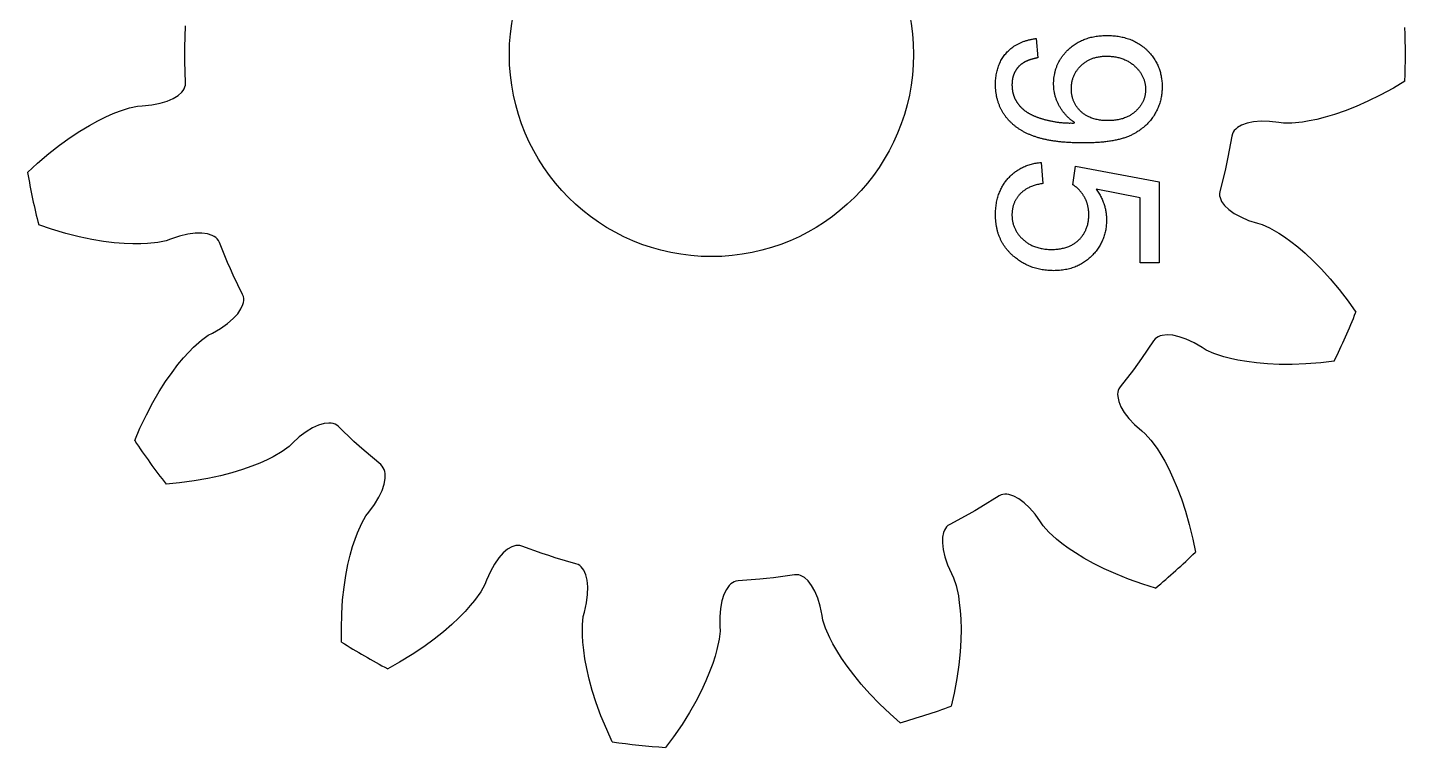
# Model space of a CAD drawing. Header units: millimetres. Extents: x 10 to 192, y -91 to 170.
# Drawn here: x 164.12 to 181, y 67.52 to 76.33 of the extents above; entities that cross this region are included whole.
import ezdxf

# ---------------------------------------------------------------- set-up
doc = ezdxf.new("R2010")
doc.units = ezdxf.units.MM
doc.layers.add('Sketch plane 01', color=7, linetype='Continuous')

msp = doc.modelspace()

# ---------------------------------------------------------------- linework, layer by layer
at = {"layer": 'Sketch plane 01'}
for p, q in [((166.051, 76.084), (166.059, 76.348)), ((166.051, 76.084), (166.059, 76.348)), ((176.476, 76.194), (176.498, 75.958)), ((166.05, 76), (166.051, 76.084)), ((166.05, 76), (166.051, 76.084)), ((166.051, 75.916), (166.05, 76)), ((166.051, 75.916), (166.05, 76)), ((166.059, 75.652), (166.051, 75.916)), ((166.059, 75.652), (166.051, 75.916)), ((166.052, 75.602), (166.058, 75.624)), ((166.052, 75.602), (166.058, 75.624)), ((166.058, 75.624), (166.059, 75.652)), ((166.058, 75.624), (166.059, 75.652)), ((180.994, 75.672), (180.853, 75.588)), ((180.994, 75.672), (180.853, 75.588)), ((165.834, 75.428), (165.908, 75.46)), ((165.834, 75.428), (165.908, 75.46)), ((165.908, 75.46), (165.968, 75.497)), ((165.908, 75.46), (165.968, 75.497)), ((165.968, 75.497), (166.013, 75.537)), ((165.968, 75.497), (166.013, 75.537)), ((166.013, 75.537), (166.029, 75.559)), ((166.013, 75.537), (166.029, 75.559)), ((166.029, 75.559), (166.043, 75.58)), ((166.029, 75.559), (166.043, 75.58)), ((166.043, 75.58), (166.052, 75.602)), ((166.043, 75.58), (166.052, 75.602)), ((180.692, 75.501), (180.54, 75.426)), ((180.692, 75.501), (180.54, 75.426)), ((180.853, 75.588), (180.692, 75.501)), ((180.853, 75.588), (180.692, 75.501)), ((165.083, 75.236), (165.171, 75.275)), ((165.083, 75.236), (165.171, 75.275)), ((165.171, 75.275), (165.248, 75.305)), ((165.171, 75.275), (165.248, 75.305)), ((165.248, 75.305), (165.372, 75.345)), ((165.248, 75.305), (165.372, 75.345)), ((165.248, 75.305), (165.248, 75.305)), ((165.372, 75.345), (165.471, 75.367)), ((165.372, 75.345), (165.471, 75.367)), ((165.471, 75.367), (165.528, 75.37)), ((165.471, 75.367), (165.528, 75.37)), ((165.528, 75.37), (165.644, 75.381)), ((165.528, 75.37), (165.644, 75.381)), ((165.644, 75.381), (165.746, 75.401)), ((165.644, 75.381), (165.746, 75.401)), ((165.746, 75.401), (165.834, 75.428)), ((165.746, 75.401), (165.834, 75.428)), ((180.261, 75.31), (180.133, 75.266)), ((180.261, 75.31), (180.133, 75.266)), ((180.396, 75.362), (180.261, 75.31)), ((180.396, 75.362), (180.261, 75.31)), ((180.54, 75.426), (180.396, 75.362)), ((180.54, 75.426), (180.396, 75.362)), ((164.765, 75.061), (164.881, 75.131)), ((164.765, 75.061), (164.881, 75.131)), ((164.881, 75.131), (164.986, 75.188)), ((164.881, 75.131), (164.986, 75.188)), ((164.986, 75.188), (165.083, 75.236)), ((164.986, 75.188), (165.083, 75.236)), ((178.942, 75.104), (178.921, 75.086)), ((178.942, 75.104), (178.921, 75.086)), ((178.994, 75.134), (178.942, 75.104)), ((178.994, 75.134), (178.942, 75.104)), ((179.06, 75.158), (178.994, 75.134)), ((179.06, 75.158), (178.994, 75.134)), ((179.139, 75.174), (179.06, 75.158)), ((179.139, 75.174), (179.06, 75.158)), ((179.231, 75.182), (179.139, 75.174)), ((179.231, 75.182), (179.139, 75.174)), ((179.335, 75.18), (179.231, 75.182)), ((179.335, 75.18), (179.231, 75.182)), ((179.45, 75.167), (179.335, 75.18)), ((179.45, 75.167), (179.335, 75.18)), ((179.507, 75.158), (179.45, 75.167)), ((179.507, 75.158), (179.45, 75.167)), ((179.609, 75.159), (179.507, 75.158)), ((179.609, 75.159), (179.507, 75.158)), ((179.738, 75.172), (179.609, 75.159)), ((179.738, 75.172), (179.609, 75.159)), ((179.82, 75.186), (179.738, 75.172)), ((179.82, 75.186), (179.738, 75.172)), ((179.914, 75.205), (179.82, 75.186)), ((179.914, 75.205), (179.82, 75.186)), ((180.018, 75.232), (179.914, 75.205)), ((180.018, 75.232), (179.914, 75.205)), ((180.133, 75.266), (180.018, 75.232)), ((180.133, 75.266), (180.018, 75.232)), ((164.516, 74.89), (164.644, 74.982)), ((164.516, 74.89), (164.644, 74.982)), ((164.644, 74.982), (164.765, 75.061)), ((164.644, 74.982), (164.765, 75.061)), ((178.872, 75.001), (178.826, 74.741)), ((178.872, 75.001), (178.826, 74.741)), ((178.88, 75.028), (178.872, 75.001)), ((178.88, 75.028), (178.872, 75.001)), ((178.89, 75.048), (178.88, 75.028)), ((178.89, 75.048), (178.88, 75.028)), ((178.904, 75.068), (178.89, 75.048)), ((178.904, 75.068), (178.89, 75.048)), ((178.921, 75.086), (178.904, 75.068)), ((178.921, 75.086), (178.904, 75.068)), ((164.244, 74.667), (164.383, 74.785)), ((164.244, 74.667), (164.383, 74.785)), ((164.383, 74.785), (164.516, 74.89)), ((164.383, 74.785), (164.516, 74.89)), ((164.124, 74.555), (164.244, 74.667)), ((164.124, 74.555), (164.244, 74.667)), ((176.537, 74.678), (176.559, 74.42)), ((176.928, 74.404), (176.958, 74.634)), ((176.958, 74.634), (177.985, 74.441)), ((178.809, 74.659), (178.791, 74.577)), ((178.809, 74.659), (178.791, 74.577)), ((178.826, 74.741), (178.809, 74.659)), ((178.826, 74.741), (178.809, 74.659)), ((177.985, 74.441), (177.985, 73.447)), ((178.791, 74.577), (178.727, 74.32)), ((178.791, 74.577), (178.727, 74.32)), ((177.75, 74.244), (177.213, 74.352)), ((178.727, 74.32), (178.723, 74.293)), ((178.727, 74.32), (178.723, 74.293)), ((178.723, 74.293), (178.724, 74.27)), ((178.723, 74.293), (178.724, 74.27)), ((178.724, 74.27), (178.729, 74.247)), ((178.724, 74.27), (178.729, 74.247)), ((177.75, 73.447), (177.75, 74.244)), ((178.729, 74.247), (178.737, 74.223)), ((178.729, 74.247), (178.737, 74.223)), ((178.737, 74.223), (178.749, 74.199)), ((178.737, 74.223), (178.749, 74.199)), ((178.749, 74.199), (178.785, 74.15)), ((178.749, 74.199), (178.785, 74.15)), ((178.785, 74.15), (178.836, 74.101)), ((178.785, 74.15), (178.836, 74.101)), ((178.836, 74.101), (178.901, 74.054)), ((178.836, 74.101), (178.901, 74.054)), ((178.901, 74.054), (178.982, 74.01)), ((178.901, 74.054), (178.982, 74.01)), ((178.982, 74.01), (179.078, 73.969)), ((178.982, 74.01), (179.078, 73.969)), ((179.078, 73.969), (179.188, 73.934)), ((179.078, 73.969), (179.188, 73.934)), ((179.188, 73.934), (179.244, 73.919)), ((179.188, 73.934), (179.244, 73.919)), ((179.244, 73.919), (179.336, 73.877)), ((179.244, 73.919), (179.336, 73.877)), ((164.416, 73.86), (164.26, 73.913)), ((164.416, 73.86), (164.26, 73.913)), ((164.591, 73.808), (164.416, 73.86)), ((164.591, 73.808), (164.416, 73.86)), ((164.755, 73.767), (164.591, 73.808)), ((164.755, 73.767), (164.591, 73.808)), ((164.91, 73.735), (164.755, 73.767)), ((164.91, 73.735), (164.755, 73.767)), ((165.985, 73.777), (165.875, 73.74)), ((165.985, 73.777), (165.875, 73.74)), ((166.086, 73.8), (165.985, 73.777)), ((166.086, 73.8), (165.985, 73.777)), ((166.177, 73.812), (166.086, 73.8)), ((166.177, 73.812), (166.086, 73.8)), ((166.258, 73.812), (166.177, 73.812)), ((166.258, 73.812), (166.177, 73.812)), ((166.328, 73.803), (166.258, 73.812)), ((166.328, 73.803), (166.258, 73.812)), ((166.385, 73.784), (166.328, 73.803)), ((166.385, 73.784), (166.328, 73.803)), ((166.409, 73.771), (166.385, 73.784)), ((166.409, 73.771), (166.385, 73.784)), ((166.43, 73.757), (166.409, 73.771)), ((166.43, 73.757), (166.409, 73.771)), ((166.448, 73.741), (166.43, 73.757)), ((166.448, 73.741), (166.43, 73.757)), ((179.336, 73.877), (179.449, 73.812)), ((179.336, 73.877), (179.449, 73.812)), ((179.449, 73.812), (179.518, 73.767)), ((179.449, 73.812), (179.518, 73.767)), ((179.518, 73.767), (179.596, 73.711)), ((179.518, 73.767), (179.596, 73.711)), ((165.052, 73.711), (164.91, 73.735)), ((165.052, 73.711), (164.91, 73.735)), ((165.186, 73.695), (165.052, 73.711)), ((165.186, 73.695), (165.052, 73.711)), ((165.306, 73.685), (165.186, 73.695)), ((165.306, 73.685), (165.186, 73.695)), ((165.414, 73.681), (165.306, 73.685)), ((165.414, 73.681), (165.306, 73.685)), ((165.51, 73.682), (165.414, 73.681)), ((165.51, 73.682), (165.414, 73.681)), ((165.592, 73.685), (165.51, 73.682)), ((165.592, 73.685), (165.51, 73.682)), ((165.721, 73.699), (165.592, 73.685)), ((165.721, 73.699), (165.592, 73.685)), ((165.821, 73.72), (165.721, 73.699)), ((165.821, 73.72), (165.721, 73.699)), ((165.875, 73.74), (165.821, 73.72)), ((165.875, 73.74), (165.821, 73.72)), ((166.462, 73.723), (166.448, 73.741)), ((166.462, 73.723), (166.448, 73.741)), ((166.475, 73.698), (166.462, 73.723)), ((166.475, 73.698), (166.462, 73.723)), ((166.574, 73.454), (166.475, 73.698)), ((166.574, 73.454), (166.475, 73.698)), ((179.596, 73.711), (179.681, 73.644)), ((179.596, 73.711), (179.681, 73.644)), ((179.681, 73.644), (179.772, 73.566)), ((179.681, 73.644), (179.772, 73.566)), ((166.608, 73.377), (166.574, 73.454)), ((166.608, 73.377), (166.574, 73.454)), ((177.985, 73.447), (177.75, 73.447)), ((179.772, 73.566), (179.871, 73.474)), ((179.772, 73.566), (179.871, 73.474)), ((179.871, 73.474), (179.972, 73.371)), ((179.871, 73.474), (179.972, 73.371)), ((166.642, 73.3), (166.608, 73.377)), ((166.642, 73.3), (166.608, 73.377)), ((166.758, 73.062), (166.642, 73.3)), ((166.758, 73.062), (166.642, 73.3)), ((179.972, 73.371), (180.078, 73.254)), ((179.972, 73.371), (180.078, 73.254)), ((180.078, 73.254), (180.187, 73.124)), ((180.078, 73.254), (180.187, 73.124)), ((180.187, 73.124), (180.298, 72.979)), ((180.187, 73.124), (180.298, 72.979)), ((166.737, 72.884), (166.762, 72.939)), ((166.737, 72.884), (166.762, 72.939)), ((166.767, 73.036), (166.758, 73.062)), ((166.767, 73.036), (166.758, 73.062)), ((166.762, 72.939), (166.768, 72.965)), ((166.762, 72.939), (166.768, 72.965)), ((166.771, 73.014), (166.767, 73.036)), ((166.771, 73.014), (166.767, 73.036)), ((166.768, 72.965), (166.772, 72.99)), ((166.768, 72.965), (166.772, 72.99)), ((166.772, 72.99), (166.771, 73.014)), ((166.772, 72.99), (166.771, 73.014)), ((180.298, 72.979), (180.393, 72.845)), ((180.298, 72.979), (180.393, 72.845)), ((166.573, 72.706), (166.643, 72.766)), ((166.573, 72.706), (166.643, 72.766)), ((166.643, 72.766), (166.698, 72.825)), ((166.643, 72.766), (166.698, 72.825)), ((166.698, 72.825), (166.737, 72.884)), ((166.698, 72.825), (166.737, 72.884)), ((166.336, 72.562), (166.387, 72.588)), ((166.336, 72.562), (166.387, 72.588)), ((166.387, 72.588), (166.488, 72.646)), ((166.387, 72.588), (166.488, 72.646)), ((166.488, 72.646), (166.573, 72.706)), ((166.488, 72.646), (166.573, 72.706)), ((166.1, 72.356), (166.158, 72.415)), ((166.1, 72.356), (166.158, 72.415)), ((166.158, 72.415), (166.254, 72.502)), ((166.158, 72.415), (166.254, 72.502)), ((166.254, 72.502), (166.336, 72.562)), ((166.254, 72.502), (166.336, 72.562)), ((177.915, 72.496), (177.767, 72.277)), ((177.915, 72.496), (177.767, 72.277)), ((177.933, 72.517), (177.915, 72.496)), ((177.933, 72.517), (177.915, 72.496)), ((177.95, 72.532), (177.933, 72.517)), ((177.95, 72.532), (177.933, 72.517)), ((177.971, 72.544), (177.95, 72.532)), ((177.971, 72.544), (177.95, 72.532)), ((177.994, 72.554), (177.971, 72.544)), ((177.994, 72.554), (177.971, 72.544)), ((178.02, 72.561), (177.994, 72.554)), ((178.02, 72.561), (177.994, 72.554)), ((178.08, 72.567), (178.02, 72.561)), ((178.08, 72.567), (178.02, 72.561)), ((178.15, 72.562), (178.08, 72.567)), ((178.15, 72.562), (178.08, 72.567)), ((178.229, 72.545), (178.15, 72.562)), ((178.229, 72.545), (178.15, 72.562)), ((178.316, 72.515), (178.229, 72.545)), ((178.316, 72.515), (178.229, 72.545)), ((178.411, 72.471), (178.316, 72.515)), ((178.411, 72.471), (178.316, 72.515)), ((178.511, 72.412), (178.411, 72.471)), ((178.511, 72.412), (178.411, 72.471)), ((178.559, 72.381), (178.511, 72.412)), ((178.559, 72.381), (178.511, 72.412)), ((165.966, 72.203), (166.035, 72.285)), ((165.966, 72.203), (166.035, 72.285)), ((166.035, 72.285), (166.1, 72.356)), ((166.035, 72.285), (166.1, 72.356)), ((177.767, 72.277), (177.718, 72.209)), ((177.767, 72.277), (177.718, 72.209)), ((178.652, 72.34), (178.559, 72.381)), ((178.652, 72.34), (178.559, 72.381)), ((178.776, 72.3), (178.652, 72.34)), ((178.776, 72.3), (178.652, 72.34)), ((178.856, 72.279), (178.776, 72.3)), ((178.856, 72.279), (178.776, 72.3)), ((178.949, 72.259), (178.856, 72.279)), ((178.949, 72.259), (178.856, 72.279)), ((179.056, 72.24), (178.949, 72.259)), ((179.056, 72.24), (178.949, 72.259)), ((179.175, 72.224), (179.056, 72.24)), ((179.175, 72.224), (179.056, 72.24)), ((180.126, 72.246), (179.963, 72.226)), ((180.126, 72.246), (179.963, 72.226)), ((165.815, 71.996), (165.893, 72.107)), ((165.815, 71.996), (165.893, 72.107)), ((165.893, 72.107), (165.966, 72.203)), ((165.893, 72.107), (165.966, 72.203)), ((177.668, 72.141), (177.506, 71.933)), ((177.668, 72.141), (177.506, 71.933)), ((177.718, 72.209), (177.668, 72.141)), ((177.718, 72.209), (177.668, 72.141)), ((179.31, 72.213), (179.175, 72.224)), ((179.31, 72.213), (179.175, 72.224)), ((179.454, 72.206), (179.31, 72.213)), ((179.454, 72.206), (179.31, 72.213)), ((179.611, 72.205), (179.454, 72.206)), ((179.611, 72.205), (179.454, 72.206)), ((179.781, 72.212), (179.611, 72.205)), ((179.781, 72.212), (179.611, 72.205)), ((179.963, 72.226), (179.781, 72.212)), ((179.963, 72.226), (179.781, 72.212)), ((165.737, 71.875), (165.815, 71.996)), ((165.737, 71.875), (165.815, 71.996)), ((177.491, 71.909), (177.483, 71.888)), ((177.491, 71.909), (177.483, 71.888)), ((177.506, 71.933), (177.491, 71.909)), ((177.506, 71.933), (177.491, 71.909)), ((165.579, 71.589), (165.658, 71.739)), ((165.579, 71.589), (165.658, 71.739)), ((165.658, 71.739), (165.737, 71.875)), ((165.658, 71.739), (165.737, 71.875)), ((177.477, 71.865), (177.475, 71.84)), ((177.477, 71.865), (177.475, 71.84)), ((177.475, 71.84), (177.477, 71.813)), ((177.475, 71.84), (177.477, 71.813)), ((177.483, 71.888), (177.477, 71.865)), ((177.483, 71.888), (177.477, 71.865)), ((177.477, 71.813), (177.489, 71.753)), ((177.477, 71.813), (177.489, 71.753)), ((177.489, 71.753), (177.515, 71.688)), ((177.489, 71.753), (177.515, 71.688)), ((165.5, 71.424), (165.579, 71.589)), ((165.5, 71.424), (165.579, 71.589)), ((177.515, 71.688), (177.556, 71.619)), ((177.515, 71.688), (177.556, 71.619)), ((177.556, 71.619), (177.612, 71.545)), ((177.556, 71.619), (177.612, 71.545)), ((165.436, 71.273), (165.5, 71.424)), ((165.436, 71.273), (165.5, 71.424)), ((167.614, 71.429), (167.535, 71.382)), ((167.614, 71.429), (167.535, 71.382)), ((167.688, 71.463), (167.614, 71.429)), ((167.688, 71.463), (167.614, 71.429)), ((167.755, 71.482), (167.688, 71.463)), ((167.755, 71.482), (167.688, 71.463)), ((167.815, 71.488), (167.755, 71.482)), ((167.815, 71.488), (167.755, 71.482)), ((167.842, 71.487), (167.815, 71.488)), ((167.842, 71.487), (167.815, 71.488)), ((167.867, 71.482), (167.842, 71.487)), ((167.867, 71.482), (167.842, 71.487)), ((167.89, 71.474), (167.867, 71.482)), ((167.89, 71.474), (167.867, 71.482)), ((167.91, 71.464), (167.89, 71.474)), ((167.91, 71.464), (167.89, 71.474)), ((167.932, 71.447), (167.91, 71.464)), ((167.932, 71.447), (167.91, 71.464)), ((168.122, 71.263), (167.932, 71.447)), ((168.122, 71.263), (167.932, 71.447)), ((177.612, 71.545), (177.683, 71.469)), ((177.612, 71.545), (177.683, 71.469)), ((177.683, 71.469), (177.77, 71.392)), ((177.683, 71.469), (177.77, 71.392)), ((177.77, 71.392), (177.814, 71.356)), ((177.77, 71.392), (177.814, 71.356)), ((167.367, 71.241), (167.326, 71.2)), ((167.367, 71.241), (167.326, 71.2)), ((167.452, 71.319), (167.367, 71.241)), ((167.452, 71.319), (167.367, 71.241)), ((167.535, 71.382), (167.452, 71.319)), ((167.535, 71.382), (167.452, 71.319)), ((168.184, 71.207), (168.122, 71.263)), ((168.184, 71.207), (168.122, 71.263)), ((177.814, 71.356), (177.882, 71.28)), ((177.814, 71.356), (177.882, 71.28)), ((177.882, 71.28), (177.958, 71.175)), ((177.882, 71.28), (177.958, 71.175)), ((167.131, 71.076), (167.057, 71.039)), ((167.131, 71.076), (167.057, 71.039)), ((167.243, 71.141), (167.131, 71.076)), ((167.243, 71.141), (167.131, 71.076)), ((167.326, 71.2), (167.243, 71.141)), ((167.326, 71.2), (167.243, 71.141)), ((168.247, 71.151), (168.184, 71.207)), ((168.247, 71.151), (168.184, 71.207)), ((168.449, 70.981), (168.247, 71.151)), ((168.449, 70.981), (168.247, 71.151)), ((177.958, 71.175), (178.003, 71.105)), ((177.958, 71.175), (178.003, 71.105)), ((178.003, 71.105), (178.051, 71.022)), ((178.003, 71.105), (178.051, 71.022)), ((166.756, 70.919), (166.627, 70.88)), ((166.756, 70.919), (166.627, 70.88)), ((166.869, 70.959), (166.756, 70.919)), ((166.869, 70.959), (166.756, 70.919)), ((166.969, 70.999), (166.869, 70.959)), ((166.969, 70.999), (166.869, 70.959)), ((167.057, 71.039), (166.969, 70.999)), ((167.057, 71.039), (166.969, 70.999)), ((168.468, 70.961), (168.449, 70.981)), ((168.468, 70.961), (168.449, 70.981)), ((168.481, 70.942), (168.468, 70.961)), ((168.481, 70.942), (168.468, 70.961)), ((168.491, 70.92), (168.481, 70.942)), ((168.491, 70.92), (168.481, 70.942)), ((168.498, 70.896), (168.491, 70.92)), ((168.498, 70.896), (168.491, 70.92)), ((168.503, 70.869), (168.498, 70.896)), ((168.503, 70.869), (168.498, 70.896)), ((178.051, 71.022), (178.102, 70.927)), ((178.051, 71.022), (178.102, 70.927)), ((178.102, 70.927), (178.153, 70.819)), ((178.102, 70.927), (178.153, 70.819)), ((165.985, 70.757), (165.821, 70.742)), ((165.985, 70.757), (165.821, 70.742)), ((166.166, 70.781), (165.985, 70.757)), ((166.166, 70.781), (165.985, 70.757)), ((166.333, 70.81), (166.166, 70.781)), ((166.333, 70.81), (166.166, 70.781)), ((166.487, 70.843), (166.333, 70.81)), ((166.487, 70.843), (166.333, 70.81)), ((166.627, 70.88), (166.487, 70.843)), ((166.627, 70.88), (166.487, 70.843)), ((168.465, 70.663), (168.491, 70.74)), ((168.465, 70.663), (168.491, 70.74)), ((168.491, 70.74), (168.503, 70.809)), ((168.491, 70.74), (168.503, 70.809)), ((168.503, 70.809), (168.503, 70.869)), ((168.503, 70.809), (168.503, 70.869)), ((178.153, 70.819), (178.206, 70.694)), ((178.153, 70.819), (178.206, 70.694)), ((168.372, 70.491), (168.426, 70.58)), ((168.372, 70.491), (168.426, 70.58)), ((168.426, 70.58), (168.465, 70.663)), ((168.426, 70.58), (168.465, 70.663)), ((176.022, 70.596), (175.798, 70.457)), ((176.022, 70.596), (175.798, 70.457)), ((176.047, 70.609), (176.022, 70.596)), ((176.047, 70.609), (176.022, 70.596)), ((176.068, 70.615), (176.047, 70.609)), ((176.068, 70.615), (176.047, 70.609)), ((176.092, 70.618), (176.068, 70.615)), ((176.092, 70.618), (176.068, 70.615)), ((176.117, 70.617), (176.092, 70.618)), ((176.117, 70.617), (176.092, 70.618)), ((176.144, 70.613), (176.117, 70.617)), ((176.144, 70.613), (176.117, 70.617)), ((176.202, 70.594), (176.144, 70.613)), ((176.202, 70.594), (176.144, 70.613)), ((176.264, 70.561), (176.202, 70.594)), ((176.264, 70.561), (176.202, 70.594)), ((176.329, 70.513), (176.264, 70.561)), ((176.329, 70.513), (176.264, 70.561)), ((178.206, 70.694), (178.257, 70.559)), ((178.206, 70.694), (178.257, 70.559)), ((178.257, 70.559), (178.306, 70.409)), ((178.257, 70.559), (178.306, 70.409)), ((168.267, 70.353), (168.303, 70.397)), ((168.267, 70.353), (168.303, 70.397)), ((168.303, 70.397), (168.372, 70.491)), ((168.303, 70.397), (168.372, 70.491)), ((175.725, 70.414), (175.652, 70.373)), ((175.725, 70.414), (175.652, 70.373)), ((175.798, 70.457), (175.725, 70.414)), ((175.798, 70.457), (175.725, 70.414)), ((176.396, 70.45), (176.329, 70.513)), ((176.396, 70.45), (176.329, 70.513)), ((176.464, 70.372), (176.396, 70.45)), ((176.464, 70.372), (176.396, 70.45)), ((178.306, 70.409), (178.353, 70.246)), ((178.306, 70.409), (178.353, 70.246)), ((168.164, 70.146), (168.217, 70.264)), ((168.164, 70.146), (168.217, 70.264)), ((168.217, 70.264), (168.267, 70.353)), ((168.217, 70.264), (168.267, 70.353)), ((175.38, 70.217), (175.365, 70.198)), ((175.38, 70.217), (175.365, 70.198)), ((175.396, 70.233), (175.38, 70.217)), ((175.396, 70.233), (175.38, 70.217)), ((175.419, 70.248), (175.396, 70.233)), ((175.419, 70.248), (175.396, 70.233)), ((175.652, 70.373), (175.419, 70.248)), ((175.652, 70.373), (175.419, 70.248)), ((176.532, 70.278), (176.464, 70.372)), ((176.532, 70.278), (176.464, 70.372)), ((176.563, 70.229), (176.532, 70.278)), ((176.563, 70.229), (176.532, 70.278)), ((176.632, 70.154), (176.563, 70.229)), ((176.632, 70.154), (176.563, 70.229)), ((178.353, 70.246), (178.395, 70.069)), ((178.353, 70.246), (178.395, 70.069)), ((168.105, 69.977), (168.135, 70.068)), ((168.105, 69.977), (168.135, 70.068)), ((168.135, 70.068), (168.164, 70.146)), ((168.135, 70.068), (168.164, 70.146)), ((175.33, 70.091), (175.328, 70.021)), ((175.33, 70.091), (175.328, 70.021)), ((175.343, 70.15), (175.33, 70.091)), ((175.343, 70.15), (175.33, 70.091)), ((175.353, 70.176), (175.343, 70.15)), ((175.353, 70.176), (175.343, 70.15)), ((175.365, 70.198), (175.353, 70.176)), ((175.365, 70.198), (175.353, 70.176)), ((176.728, 70.067), (176.632, 70.154)), ((176.728, 70.067), (176.632, 70.154)), ((176.793, 70.015), (176.728, 70.067)), ((176.793, 70.015), (176.728, 70.067)), ((178.395, 70.069), (178.427, 69.907)), ((178.395, 70.069), (178.427, 69.907)), ((168.047, 69.756), (168.075, 69.873)), ((168.047, 69.756), (168.075, 69.873)), ((168.075, 69.873), (168.105, 69.977)), ((168.075, 69.873), (168.105, 69.977)), ((169.949, 69.898), (169.896, 69.837)), ((169.949, 69.898), (169.896, 69.837)), ((170.003, 69.943), (169.949, 69.898)), ((170.003, 69.943), (169.949, 69.898)), ((170.055, 69.973), (170.003, 69.943)), ((170.055, 69.973), (170.003, 69.943)), ((170.081, 69.983), (170.055, 69.973)), ((170.081, 69.983), (170.055, 69.973)), ((170.105, 69.988), (170.081, 69.983)), ((170.105, 69.988), (170.081, 69.983)), ((170.129, 69.99), (170.105, 69.988)), ((170.129, 69.99), (170.105, 69.988)), ((170.152, 69.989), (170.129, 69.99)), ((170.152, 69.989), (170.129, 69.99)), ((170.179, 69.982), (170.152, 69.989)), ((170.179, 69.982), (170.152, 69.989)), ((170.427, 69.892), (170.179, 69.982)), ((170.427, 69.892), (170.179, 69.982)), ((170.507, 69.866), (170.427, 69.892)), ((170.507, 69.866), (170.427, 69.892)), ((175.328, 70.021), (175.337, 69.941)), ((175.328, 70.021), (175.337, 69.941)), ((175.337, 69.941), (175.358, 69.851)), ((175.337, 69.941), (175.358, 69.851)), ((176.87, 69.959), (176.793, 70.015)), ((176.87, 69.959), (176.793, 70.015)), ((176.96, 69.899), (176.87, 69.959)), ((176.96, 69.899), (176.87, 69.959)), ((177.062, 69.836), (176.96, 69.899)), ((177.062, 69.836), (176.96, 69.899)), ((168.022, 69.623), (168.047, 69.756)), ((168.022, 69.623), (168.047, 69.756)), ((169.843, 69.761), (169.793, 69.671)), ((169.843, 69.761), (169.793, 69.671)), ((169.896, 69.837), (169.843, 69.761)), ((169.896, 69.837), (169.843, 69.761)), ((170.587, 69.84), (170.507, 69.866)), ((170.587, 69.84), (170.507, 69.866)), ((170.841, 69.767), (170.587, 69.84)), ((170.841, 69.767), (170.587, 69.84)), ((170.866, 69.757), (170.841, 69.767)), ((170.866, 69.757), (170.841, 69.767)), ((170.886, 69.745), (170.866, 69.757)), ((170.886, 69.745), (170.866, 69.757)), ((170.904, 69.729), (170.886, 69.745)), ((170.904, 69.729), (170.886, 69.745)), ((170.92, 69.71), (170.904, 69.729)), ((170.92, 69.71), (170.904, 69.729)), ((170.935, 69.687), (170.92, 69.71)), ((170.935, 69.687), (170.92, 69.71)), ((175.358, 69.851), (175.392, 69.753)), ((175.358, 69.851), (175.392, 69.753)), ((175.392, 69.753), (175.44, 69.647)), ((175.392, 69.753), (175.44, 69.647)), ((177.181, 69.77), (177.062, 69.836)), ((177.181, 69.77), (177.062, 69.836)), ((177.309, 69.706), (177.181, 69.77)), ((177.309, 69.706), (177.181, 69.77)), ((177.453, 69.641), (177.309, 69.706)), ((177.453, 69.641), (177.309, 69.706)), ((168, 69.481), (168.022, 69.623)), ((168, 69.481), (168.022, 69.623)), ((169.746, 69.564), (169.726, 69.511)), ((169.746, 69.564), (169.726, 69.511)), ((169.793, 69.671), (169.746, 69.564)), ((169.793, 69.671), (169.746, 69.564)), ((170.96, 69.632), (170.935, 69.687)), ((170.96, 69.632), (170.935, 69.687)), ((170.977, 69.564), (170.96, 69.632)), ((170.977, 69.564), (170.96, 69.632)), ((170.985, 69.483), (170.977, 69.564)), ((170.985, 69.483), (170.977, 69.564)), ((172.758, 69.534), (172.737, 69.519)), ((172.758, 69.534), (172.737, 69.519)), ((172.778, 69.546), (172.758, 69.534)), ((172.778, 69.546), (172.758, 69.534)), ((172.8, 69.554), (172.778, 69.546)), ((172.8, 69.554), (172.778, 69.546)), ((172.827, 69.558), (172.8, 69.554)), ((172.827, 69.558), (172.8, 69.554)), ((173.091, 69.577), (172.827, 69.558)), ((173.091, 69.577), (172.827, 69.558)), ((173.174, 69.585), (173.091, 69.577)), ((173.174, 69.585), (173.091, 69.577)), ((173.258, 69.595), (173.174, 69.585)), ((173.258, 69.595), (173.174, 69.585)), ((173.519, 69.631), (173.258, 69.595)), ((173.519, 69.631), (173.258, 69.595)), ((173.547, 69.632), (173.519, 69.631)), ((173.547, 69.632), (173.519, 69.631)), ((173.57, 69.629), (173.547, 69.632)), ((173.57, 69.629), (173.547, 69.632)), ((173.592, 69.622), (173.57, 69.629)), ((173.592, 69.622), (173.57, 69.629)), ((173.615, 69.611), (173.592, 69.622)), ((173.615, 69.611), (173.592, 69.622)), ((173.638, 69.597), (173.615, 69.611)), ((173.638, 69.597), (173.615, 69.611)), ((173.683, 69.556), (173.638, 69.597)), ((173.683, 69.556), (173.638, 69.597)), ((173.726, 69.501), (173.683, 69.556)), ((173.726, 69.501), (173.683, 69.556)), ((175.44, 69.647), (175.466, 69.596)), ((175.44, 69.647), (175.466, 69.596)), ((175.466, 69.596), (175.497, 69.499)), ((175.466, 69.596), (175.497, 69.499)), ((177.61, 69.578), (177.453, 69.641)), ((177.61, 69.578), (177.453, 69.641)), ((177.783, 69.517), (177.61, 69.578)), ((177.783, 69.517), (177.61, 69.578)), ((167.983, 69.324), (168, 69.481)), ((167.983, 69.324), (168, 69.481)), ((169.674, 69.423), (169.598, 69.318)), ((169.674, 69.423), (169.598, 69.318)), ((169.726, 69.511), (169.674, 69.423)), ((169.726, 69.511), (169.674, 69.423)), ((170.97, 69.288), (170.983, 69.391)), ((170.97, 69.288), (170.983, 69.391)), ((170.983, 69.391), (170.985, 69.483)), ((170.983, 69.391), (170.985, 69.483)), ((172.652, 69.388), (172.627, 69.311)), ((172.652, 69.388), (172.627, 69.311)), ((172.683, 69.451), (172.652, 69.388)), ((172.683, 69.451), (172.652, 69.388)), ((172.718, 69.5), (172.683, 69.451)), ((172.718, 69.5), (172.683, 69.451)), ((172.737, 69.519), (172.718, 69.5)), ((172.737, 69.519), (172.718, 69.5)), ((173.766, 69.43), (173.726, 69.501)), ((173.766, 69.43), (173.726, 69.501)), ((173.802, 69.345), (173.766, 69.43)), ((173.802, 69.345), (173.766, 69.43)), ((175.497, 69.499), (175.524, 69.372)), ((175.497, 69.499), (175.524, 69.372)), ((175.524, 69.372), (175.536, 69.29)), ((175.524, 69.372), (175.536, 69.29)), ((177.94, 69.469), (177.783, 69.517)), ((177.94, 69.469), (177.783, 69.517)), ((167.971, 69.155), (167.983, 69.324)), ((167.971, 69.155), (167.983, 69.324)), ((169.545, 69.254), (169.482, 69.182)), ((169.545, 69.254), (169.482, 69.182)), ((169.598, 69.318), (169.545, 69.254)), ((169.598, 69.318), (169.545, 69.254)), ((170.945, 69.175), (170.97, 69.288)), ((170.945, 69.175), (170.97, 69.288)), ((172.61, 69.22), (172.601, 69.117)), ((172.61, 69.22), (172.601, 69.117)), ((172.627, 69.311), (172.61, 69.22)), ((172.627, 69.311), (172.61, 69.22)), ((173.832, 69.246), (173.802, 69.345)), ((173.832, 69.246), (173.802, 69.345)), ((173.856, 69.132), (173.832, 69.246)), ((173.856, 69.132), (173.832, 69.246)), ((175.536, 69.29), (175.547, 69.195)), ((175.536, 69.29), (175.547, 69.195)), ((175.547, 69.195), (175.554, 69.087)), ((175.547, 69.195), (175.554, 69.087)), ((167.967, 68.973), (167.971, 69.155)), ((167.967, 68.973), (167.971, 69.155)), ((169.406, 69.105), (169.319, 69.022)), ((169.406, 69.105), (169.319, 69.022)), ((169.482, 69.182), (169.406, 69.105)), ((169.482, 69.182), (169.406, 69.105)), ((170.92, 69.018), (170.93, 69.119)), ((170.92, 69.018), (170.93, 69.119)), ((170.93, 69.119), (170.945, 69.175)), ((170.93, 69.119), (170.945, 69.175)), ((172.601, 69.117), (172.602, 69.001)), ((172.601, 69.117), (172.602, 69.001)), ((173.865, 69.076), (173.856, 69.132)), ((173.865, 69.076), (173.856, 69.132)), ((173.897, 68.979), (173.865, 69.076)), ((173.897, 68.979), (173.865, 69.076)), ((175.554, 69.087), (175.557, 68.967)), ((175.554, 69.087), (175.557, 68.967)), ((167.969, 68.808), (167.967, 68.973)), ((167.969, 68.808), (167.967, 68.973)), ((169.217, 68.933), (169.105, 68.843)), ((169.217, 68.933), (169.105, 68.843)), ((169.319, 69.022), (169.217, 68.933)), ((169.319, 69.022), (169.217, 68.933)), ((170.92, 68.888), (170.92, 69.018)), ((170.92, 68.888), (170.92, 69.018)), ((170.925, 68.805), (170.92, 68.888)), ((170.925, 68.805), (170.92, 68.888)), ((172.605, 68.943), (172.593, 68.842)), ((172.605, 68.943), (172.593, 68.842)), ((172.602, 69.001), (172.605, 68.943)), ((172.602, 69.001), (172.605, 68.943)), ((173.949, 68.86), (173.897, 68.979)), ((173.949, 68.86), (173.897, 68.979)), ((173.987, 68.787), (173.949, 68.86)), ((173.987, 68.787), (173.949, 68.86)), ((175.557, 68.967), (175.555, 68.832)), ((175.557, 68.967), (175.555, 68.832)), ((168.977, 68.75), (168.836, 68.656)), ((168.977, 68.75), (168.836, 68.656)), ((169.105, 68.843), (168.977, 68.75)), ((169.105, 68.843), (168.977, 68.75)), ((170.935, 68.71), (170.925, 68.805)), ((170.935, 68.71), (170.925, 68.805)), ((170.95, 68.603), (170.935, 68.71)), ((170.95, 68.603), (170.935, 68.71)), ((172.567, 68.715), (172.545, 68.635)), ((172.567, 68.715), (172.545, 68.635)), ((172.593, 68.842), (172.567, 68.715)), ((172.593, 68.842), (172.567, 68.715)), ((174.035, 68.704), (173.987, 68.787)), ((174.035, 68.704), (173.987, 68.787)), ((174.092, 68.612), (174.035, 68.704)), ((174.092, 68.612), (174.035, 68.704)), ((175.546, 68.688), (175.531, 68.531)), ((175.546, 68.688), (175.531, 68.531)), ((175.555, 68.832), (175.546, 68.688)), ((175.555, 68.832), (175.546, 68.688)), ((168.681, 68.56), (168.537, 68.48)), ((168.681, 68.56), (168.537, 68.48)), ((168.836, 68.656), (168.681, 68.56)), ((168.836, 68.656), (168.681, 68.56)), ((170.972, 68.485), (170.95, 68.603)), ((170.972, 68.485), (170.95, 68.603)), ((172.516, 68.544), (172.478, 68.443)), ((172.516, 68.544), (172.478, 68.443)), ((172.545, 68.635), (172.516, 68.544)), ((172.545, 68.635), (172.516, 68.544)), ((174.161, 68.513), (174.092, 68.612)), ((174.161, 68.513), (174.092, 68.612)), ((175.531, 68.531), (175.507, 68.363)), ((175.531, 68.531), (175.507, 68.363)), ((171.002, 68.353), (170.972, 68.485)), ((171.002, 68.353), (170.972, 68.485)), ((171.04, 68.214), (171.002, 68.353)), ((171.04, 68.214), (171.002, 68.353)), ((172.478, 68.443), (172.432, 68.332)), ((172.478, 68.443), (172.432, 68.332)), ((174.242, 68.405), (174.161, 68.513)), ((174.242, 68.405), (174.161, 68.513)), ((174.333, 68.294), (174.242, 68.405)), ((174.333, 68.294), (174.242, 68.405)), ((175.507, 68.363), (175.473, 68.184)), ((175.507, 68.363), (175.473, 68.184)), ((171.089, 68.064), (171.04, 68.214)), ((171.089, 68.064), (171.04, 68.214)), ((172.375, 68.209), (172.309, 68.081)), ((172.375, 68.209), (172.309, 68.081)), ((172.432, 68.332), (172.375, 68.209)), ((172.432, 68.332), (172.375, 68.209)), ((174.438, 68.176), (174.333, 68.294)), ((174.438, 68.176), (174.333, 68.294)), ((175.473, 68.184), (175.437, 68.023)), ((175.473, 68.184), (175.437, 68.023)), ((171.147, 67.905), (171.089, 68.064)), ((171.147, 67.905), (171.089, 68.064)), ((172.309, 68.081), (172.231, 67.944)), ((172.309, 68.081), (172.231, 67.944)), ((174.557, 68.054), (174.438, 68.176)), ((174.557, 68.054), (174.438, 68.176)), ((174.689, 67.929), (174.557, 68.054)), ((174.689, 67.929), (174.557, 68.054)), ((171.217, 67.736), (171.147, 67.905)), ((171.217, 67.736), (171.147, 67.905)), ((172.231, 67.944), (172.14, 67.8)), ((172.231, 67.944), (172.14, 67.8)), ((174.813, 67.821), (174.689, 67.929)), ((174.813, 67.821), (174.689, 67.929)), ((171.286, 67.587), (171.217, 67.736)), ((171.286, 67.587), (171.217, 67.736)), ((172.14, 67.8), (172.037, 67.65)), ((172.14, 67.8), (172.037, 67.65)), ((172.037, 67.65), (171.938, 67.519)), ((172.037, 67.65), (171.938, 67.519))]:
    msp.add_line(p, q, dxfattribs=at)
msp.add_circle((172.5, 76), 2.475, dxfattribs=at)
for start, end in [(357.7886, 2.2114), (357.7886, 2.2114), (189.7886, 194.2114), (189.7886, 194.2114), (333.7886, 338.2114), (333.7886, 338.2114), (213.7886, 218.2114), (213.7886, 218.2114), (309.7886, 314.2114), (309.7886, 314.2114), (237.7886, 242.2114), (237.7886, 242.2114), (285.7886, 290.2114), (285.7886, 290.2114), (261.7886, 266.2114), (261.7886, 266.2114)]:
    msp.add_arc((172.5, 76), 8.5, start, end, dxfattribs=at)
for points, knots in [([(176.498, 75.958), (176.331, 75.928), (176.256, 75.843), (176.181, 75.759), (176.181, 75.627), (176.181, 75.514), (176.233, 75.428), (176.285, 75.343), (176.371, 75.289), (176.458, 75.234), (176.605, 75.197), (176.752, 75.16), (176.905, 75.16), (176.922, 75.16), (176.954, 75.162), (176.837, 75.235), (176.764, 75.363), (176.691, 75.49), (176.691, 75.639), (176.691, 75.887), (176.871, 76.059), (177.051, 76.231), (177.346, 76.231), (177.65, 76.231), (177.835, 76.051), (178.02, 75.872), (178.02, 75.602), (178.02, 75.407), (177.915, 75.246), (177.81, 75.084), (177.616, 75), (177.422, 74.916), (177.054, 74.916), (176.671, 74.916), (176.444, 75), (176.217, 75.083), (176.098, 75.247), (175.979, 75.411), (175.979, 75.632), (175.979, 75.867), (176.11, 76.015), (176.24, 76.164), (176.476, 76.194)], [0, 0, 0, 0.077277, 0.077277, 0.154554, 0.154554, 0.220677, 0.220677, 0.2868, 0.2868, 0.352924, 0.352924, 0.419047, 0.419047, 0.426132, 0.426132, 0.456082, 0.456082, 0.486033, 0.486033, 0.536041, 0.536041, 0.58605, 0.58605, 0.63768, 0.63768, 0.689309, 0.689309, 0.726597, 0.726597, 0.763885, 0.763885, 0.801173, 0.801173, 0.83998, 0.83998, 0.878788, 0.878788, 0.917595, 0.917595, 0.958797, 0.958797, 1, 1, 1]), ([(177.817, 75.572), (177.817, 75.736), (177.684, 75.857), (177.55, 75.978), (177.337, 75.978), (177.146, 75.978), (177.027, 75.863), (176.908, 75.748), (176.908, 75.579), (176.908, 75.409), (177.027, 75.299), (177.146, 75.189), (177.358, 75.189), (177.569, 75.189), (177.693, 75.302), (177.817, 75.414), (177.817, 75.572)], [0, 0, 0, 0.134888, 0.134888, 0.269776, 0.269776, 0.390829, 0.390829, 0.511882, 0.511882, 0.633912, 0.633912, 0.755941, 0.755941, 0.877971, 0.877971, 1, 1, 1]), ([(177.213, 74.352), (177.339, 74.172), (177.339, 73.974), (177.339, 73.713), (177.157, 73.533), (176.976, 73.353), (176.691, 73.353), (176.42, 73.353), (176.222, 73.511), (175.979, 73.703), (175.979, 74.036), (175.979, 74.308), (176.132, 74.481), (176.285, 74.653), (176.537, 74.678)], [0, 0, 0, 0.111378, 0.111378, 0.258859, 0.258859, 0.406339, 0.406339, 0.546763, 0.546763, 0.718487, 0.718487, 0.859243, 0.859243, 1, 1, 1]), ([(176.559, 74.42), (176.371, 74.391), (176.276, 74.287), (176.181, 74.183), (176.181, 74.036), (176.181, 73.858), (176.315, 73.736), (176.448, 73.613), (176.669, 73.613), (176.879, 73.613), (177.001, 73.731), (177.122, 73.849), (177.122, 74.04), (177.122, 74.158), (177.068, 74.254), (177.014, 74.349), (176.928, 74.404)], [0, 0, 0, 0.123182, 0.123182, 0.246364, 0.246364, 0.394638, 0.394638, 0.542912, 0.542912, 0.683864, 0.683864, 0.824817, 0.824817, 0.912408, 0.912408, 1, 1, 1])]:
    msp.add_open_spline(points, degree=2, knots=knots, dxfattribs=at)

doc.saveas('drawing.dxf')
